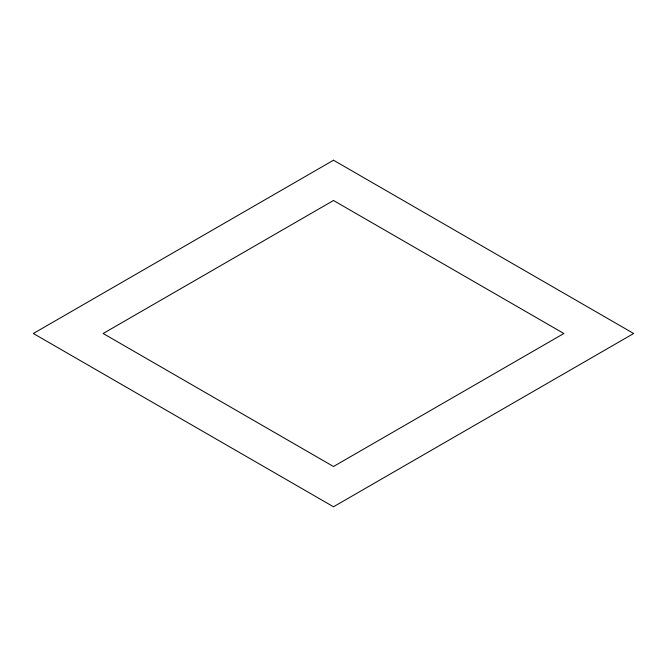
<?xml version="1.0" encoding="UTF-8"?>
<svg xmlns="http://www.w3.org/2000/svg" width="667" height="667" viewBox="0 0 667 667"><rect width="100%" height="100%" fill="white"/><g stroke="black" fill="none" stroke-linecap="round" stroke-linejoin="round"><path stroke-width="1" d="M333.5 160.213L33.35 333.5L333.5 506.787L633.65 333.5L333.5 160.213M333.5 200.5L103.135 333.5L333.5 466.5L563.865 333.5L333.5 200.5"/></g></svg>
